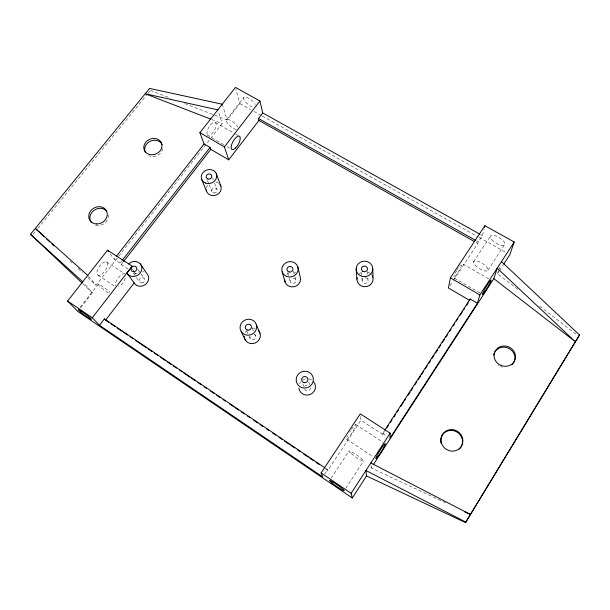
<?xml version="1.0" encoding="UTF-8"?>
<svg xmlns="http://www.w3.org/2000/svg" width="610" height="610" viewBox="0 0 610 610"><rect width="100%" height="100%" fill="white"/><g stroke="black" fill="none" stroke-linecap="round" stroke-linejoin="round"><path stroke-width="0.46" stroke-dasharray="3.05 2.29" d="M453.657 280.036L477.821 243.481L478.232 241.85L482.38 235.574L483.982 229.314M517.798 289.323L497.508 273.692L498.362 271.107M498.644 270.245L500.345 265.068M497.508 273.692L499.056 271.313M499.567 270.52L503.166 264.961M445.658 502.861L371.208 467.969L372.756 465.575M345.809 488.282L363.629 460.924M487.985 270.085L504.752 244.351M360.571 416.592L360.967 420.267L382.63 434.335L384.186 431.079M382.63 434.335L384.704 431.14M331.108 478.225L348.92 451.164M473.543 261.865L490.349 236.329M324.695 474.039L327.6 469.647L325.237 468.045M325.488 468.754L327.86 470.356L360.967 420.267M449.982 285.602L453.131 280.829M128.123 269.048L121.199 264.549L120.109 263.055L121.863 260.805M121.199 264.549L122.945 262.308M87.787 277.481L96.075 285.228L222.223 123.571L218.365 111.577M80.123 307.425L98.218 284.222M226.546 119.674L243.954 97.348M80.741 307.722L92.4 292.762L83.951 283.147M184.822 103.639L227.118 119.949L239.898 103.563L235.948 89.212M120.109 263.055L114.123 259.166L115.877 256.924M33.07 234.316L37.286 229.154M37.889 228.414L147.437 94.085M148.039 93.345L150.449 90.394L149.587 88.419M134.284 273.044L135.816 274.042L136.335 273.516A7.922 7.114 -31.4 0 1 139.37 271.938M150.449 90.394L170.716 98.202M211.601 119.461L222.223 123.571M498.21 365.314L498.934 365.703M480.711 234.644L482.38 235.574M239.898 103.563L250.695 109.609M254.019 111.47L261.492 115.648M262.323 116.113L478.286 236.985M479.109 237.45L505.69 252.319M476.57 240.912L478.232 241.85M476.166 242.544L477.821 243.481M215.483 122.534L234.835 133.605M235.643 134.07L238.868 135.916M488.701 278.846L462.151 263.65A8.265 1.045 -59.2 0 1 458.895 270.931A8.265 1.045 -59.2 0 1 453.832 277.748M223.725 144.692L207.652 135.389A7.556 3.203 -61.2 0 0 208.414 135.733M226.943 146.552L231.769 149.343M480.024 293.013L453.55 277.695A8.265 1.045 -59.2 0 1 454.435 274.82M382.63 433.466L386.29 435.845M106.392 261.858L124.608 273.745A7.999 3.37 -55.6 0 0 118.309 277.725A7.999 3.37 -55.6 0 0 115.214 285.884M355.721 424.468L382.767 442.113M98.179 275.331L114.756 286.265M346.663 439.253L372.832 456.516M539.583 306.106L577.151 335.05M70.524 261.332L71.904 262.628M78.118 268.438L82.266 272.312M82.769 283.696L92.4 292.762M88.336 276.116L96.075 285.228M110.273 253.958L114.123 259.166M133.232 273.074L135.916 276.841M136.449 277.596L139.675 282.117M132.523 269.384L133.62 270.939M134.169 271.717L135.816 274.042M137.868 269.353L140.506 273.158M141.032 273.913L144.189 278.48M246.661 330.849L248.941 335.752M249.322 336.567L250.085 338.199M252.296 328.432L253.386 330.902M254.85 334.196L255.575 335.843M207.408 180.354L208.78 183.816M209.123 184.685L211.868 191.616M212.593 177.929L213.256 179.668M214.59 183.152L216.916 189.245M327.6 469.647L327.86 470.356M302.865 383.926L303.696 386.412M222.254 104.219L227.118 119.949M308.805 381.944L310.086 386.122M287.745 272.662L288.949 277.092M289.186 277.977L290.146 281.523M293.578 271.214L294.706 275.667M294.927 276.559L295.835 280.12M371.017 465.461L371.208 467.969M361.616 272.479L361.89 276.955M361.943 277.855L362.104 280.539M367.639 271.61L367.754 274.294M367.906 277.885L368.028 280.577A2.958 2.76 -2.7 0 1 363.552 282.948A2.958 2.76 -2.7 0 1 363.613 278.16A2.958 2.76 -2.7 0 1 368.028 280.577M299.418 383.934A8.365 8.151 -20.3 0 1 300.509 382.073M302.636 380.129A8.365 8.151 -20.3 0 1 306.022 378.863M308.896 378.932A8.365 8.151 -20.3 0 1 311.573 379.969M455.251 273.166A8.265 1.045 -59.2 0 1 456.974 270.085M457.347 269.467A8.265 1.045 -59.2 0 1 458.484 267.676M459.582 266.097A8.265 1.045 -59.2 0 1 460.558 264.832M207.148 134.604A7.556 3.203 -61.2 0 1 211.38 123.845A7.556 3.203 -61.2 0 1 216.031 125.927A7.556 3.203 -61.2 0 1 209.39 135.611M108.374 292.739A8.06 0.923 36.7 0 1 99.323 285.861A8.06 0.923 36.7 0 1 100.894 285.419A8.06 0.923 36.7 0 1 109.937 292.289M162.756 148.604A9.264 7.976 -22.7 0 1 148.817 155.71M252.22 106.941A7.556 2.722 39.1 0 1 244.13 100.002A7.556 2.722 39.1 0 1 247.187 97.531A7.556 2.722 39.1 0 1 255.277 104.478M206.363 187.926A7.617 6.756 -19.9 0 1 208.094 184.639M215.833 182.047A7.617 6.756 -19.9 0 1 218.685 183.259M236.36 129.602A7.61 2.524 38.7 0 1 227.362 123.045A7.61 2.524 38.7 0 1 229.246 119.789A7.61 2.524 38.7 0 1 237.908 126.918M108.328 214.941A9.554 8.304 -29.5 0 1 104.577 223.214A9.554 8.304 -29.5 0 1 95.335 225.136M293.097 278.084A2.928 2.73 -14.7 0 1 295.69 281.767A2.928 2.73 -14.7 0 1 291.039 282.918A2.928 2.73 -14.7 0 1 291.626 278.45M253.996 334.349A2.989 2.829 -25.9 0 1 255.552 338.031A2.989 2.829 -25.9 0 1 251.663 339.701A2.989 2.829 -25.9 0 1 250.115 336.011M310.482 387.724A3.065 2.989 -20.3 0 1 304.527 388.898M304.718 386.61A3.065 2.989 -20.3 0 1 308.82 385.238M502.518 367.174A10.812 10.004 22.8 0 1 500.703 366.64M125.378 278.076A7.999 3.37 -55.6 0 1 118.561 286.906M245.228 332.389A8.159 7.709 -25.8 0 1 246.47 330.704M252.113 328.073A8.159 7.709 -25.8 0 1 255.529 328.577M286.776 274.584A7.991 7.442 -14.7 0 1 288.362 273.28M294.34 272.09A7.991 7.442 -14.7 0 1 295.659 272.434M359.328 273.837A8.082 7.534 -2.8 0 1 361.006 272.639M367.792 272.083A8.082 7.534 -2.8 0 1 370.727 273.821M371.2 274.302A8.082 7.534 -2.8 0 1 372.008 275.377M142.694 271.663A7.922 7.114 -31.4 0 1 143.975 271.938M351.329 429.524A8.723 1.159 -57.6 0 1 355.79 425.566A8.723 1.159 -57.6 0 1 348.928 437.08A8.723 1.159 -57.6 0 1 347.601 435.784M349.675 432.086A8.723 1.159 -57.6 0 1 350.491 430.782M491.751 239.7A8.281 3.248 31.4 0 0 504.241 245.037A8.281 3.248 31.4 0 0 496.685 236.215A8.281 3.248 31.4 0 0 491.751 239.7M475.037 265.129A8.349 3.012 31.9 0 0 487.504 270.718A8.349 3.012 31.9 0 0 479.757 262.003A8.349 3.012 31.9 0 0 475.037 265.129M351.192 453.596A8.891 1.113 34.4 0 0 363.423 461.137A8.891 1.113 34.4 0 0 354.204 453.36A8.891 1.113 34.4 0 0 351.192 453.596M213.393 192.836A2.791 2.478 -19.9 0 0 217.122 189.855A2.791 2.478 -19.9 0 0 212.669 188.597A2.791 2.478 -19.9 0 0 213.393 192.836M141.543 282.994A2.905 2.608 -31.5 0 0 144.555 279.06A2.905 2.608 -31.5 0 0 139.705 278.854A2.905 2.608 -31.5 0 0 141.543 282.994M101.748 274.203A7.938 3.53 -55.4 0 0 107.131 262.407A7.938 3.53 -55.4 0 0 97.89 269.155A7.938 3.53 -55.4 0 0 101.748 274.203"/><path stroke-width="0.91" d="M128.679 263.955L129.213 263.413A8.151 7.282 -31.1 0 1 140.315 263.886A8.151 7.282 -31.1 0 1 138.699 274.523A8.151 7.282 -31.1 0 1 127.597 274.035L126.964 273.028L132.179 266.189L107.528 250.23L67.611 301.027L92.301 317.772L99.453 325.282L322.759 476.967L321.112 472.941L360.274 413.832L390.156 433.176L389.958 438.224L477.401 303.254L479.872 294.904L514.207 241.987L484.904 225.738L450.393 277.825L448.403 287.981L469.791 300.455L470.173 299.037L477.401 303.254M484.447 227.53L484.904 225.738M493.825 278.663L497.196 268.209L575.375 341.76L493.825 278.663L373.274 464.774M514.207 241.987L509.846 254.644L503.677 264.168M579.5 334.966L465.849 522.122L365.939 470.485L366.541 475.937L465.468 522.579L579.5 334.966L501.481 261.614M67.611 301.027L77.821 311.458L352.275 497.974L366.541 475.937M352.275 497.974L351.131 493.307L390.156 433.176M384.696 430.279L470.173 299.037M386.778 427.953L388.334 425.566M390.408 422.379L391.971 419.985M394.045 416.798L395.6 414.411M397.156 412.017L398.711 409.63M400.785 406.443L403.378 402.455M404.422 400.861L405.459 399.268M408.052 395.288L410.126 392.1M411.163 390.507L412.718 388.112M414.792 384.925L416.874 381.738M418.429 379.351L420.503 376.164M421.541 374.563L423.614 371.376M425.17 368.989L427.244 365.802M428.799 363.407L430.363 361.021M431.918 358.627L433.992 355.439M435.548 353.053L437.622 349.865M439.177 347.471L440.733 345.085M442.296 342.69L444.37 339.503M445.925 337.116L447.481 334.722M449.555 331.535L451.11 329.148M453.184 325.961L454.74 323.567M456.303 321.18L457.858 318.786M459.932 315.599L462.525 311.611M463.562 310.017L464.599 308.424M466.673 305.236L468.236 302.85M99.453 325.282L104.371 318.885L324.444 467.519M258.449 118.47L262.719 112.919L259.913 100.978L235.452 87.421L199.889 132.683L204.098 143.975L210.054 147.452L210.747 149.343L228.712 159.828L258.945 120.467L258.449 118.47L475.739 240.447M108.71 322.301L105.553 320.174L134.185 282.903L126.964 273.028M92.301 317.772L132.179 266.189M228.712 159.828L224.411 146.896L259.913 100.978M122.442 260.051L210.054 147.452M123.525 261.56L210.747 149.343M116.457 256.177L204.098 143.975M82.083 283.048L30.5 234.286L149.587 88.419L222.254 104.219M465.468 522.579L465.849 522.122M217.816 109.869L145.233 93.757L210.717 119.118M464.492 511.691L470.478 514.497L370.827 462.952M262.719 112.919L479.879 234.179M258.945 120.467L474.504 241.613M199.889 132.683L224.411 146.896M450.393 277.825L479.872 294.904M111.073 323.902L115.016 326.563M117.379 328.165L122.107 331.36M123.685 332.419L127.627 335.088M129.991 336.682L133.14 338.809M135.511 340.41L146.545 347.868M148.123 348.935L152.065 351.596M154.429 353.19L157.578 355.325M160.735 357.452L165.462 360.647M167.041 361.715L170.983 364.376M173.347 365.969L176.503 368.104M179.653 370.232L182.016 371.833M183.595 372.893L189.901 377.155M191.479 378.223L195.421 380.884M197.785 382.485L200.942 384.613M204.091 386.74L206.454 388.341M210.397 391.002L214.339 393.663M216.702 395.265L219.859 397.392M223.008 399.527L225.38 401.121M229.314 403.782L233.256 406.451M234.835 407.511L238.777 410.172M241.141 411.773L244.297 413.9M247.446 416.035L249.81 417.629M253.752 420.298L257.694 422.959M260.058 424.552L263.215 426.687M266.372 428.815L268.736 430.416M272.678 433.077L275.827 435.204M278.983 437.339L282.133 439.467M284.496 441.06L289.231 444.255M290.81 445.323L294.744 447.984M297.116 449.585L300.265 451.713M303.422 453.848L308.149 457.042M309.727 458.102L313.67 460.771M316.033 462.365L319.183 464.5M321.112 472.941L351.131 493.307M87.741 275.415L35.311 228.392L44.286 236.787M30.5 234.286L82.739 281.774M46.36 238.723L49.814 241.956M51.881 243.893L53.955 245.83M104.371 318.885L105.553 320.174M107.528 250.23L108.626 251.724M140.292 263.856L147.117 273.966A7.922 7.114 -31.4 0 1 145.615 284.359A7.922 7.114 -31.4 0 1 134.795 283.886L134.185 282.903M241.24 331.642L245.38 340.166M256.345 324.596A8.403 7.907 -25.4 0 1 246.41 335.065A8.403 7.907 -25.4 0 1 242.345 321.958A8.403 7.907 -25.4 0 1 256.345 324.596L260.035 333.319M201.651 179.309L206.607 191.441M216.306 173.766L220.858 186.042M282.148 271.846L285.038 281.919M297.771 266.707L300.204 276.925A7.991 7.442 -14.7 0 1 294.012 286.753A7.991 7.442 -14.7 0 1 284.679 280.013M356.148 268.918L356.919 279.151M372.786 268.896A8.319 7.724 -3.1 0 1 360.289 275.644A8.319 7.724 -3.1 0 1 360.335 262.254A8.319 7.724 -3.1 0 1 372.786 268.896L373.076 279.144A8.082 7.534 -2.8 0 1 364.246 286.677A8.082 7.534 -2.8 0 1 357.056 277.84M313.708 381.837A8.365 8.151 -20.3 0 1 310.315 394.441A8.365 8.151 -20.3 0 1 298.847 388.128M145.332 152.271A9.264 7.976 -22.7 0 1 150.304 141.215A9.264 7.976 -22.7 0 1 162.146 144.494M219.989 184.51A7.617 6.756 -19.9 0 1 216.161 195.063A7.617 6.756 -19.9 0 1 206.226 189.718M91.607 222.749A9.554 8.304 -29.5 0 1 93.665 210.58A9.554 8.304 -29.5 0 1 106.59 211.007M493.703 355.081A10.812 10.004 22.8 0 1 509.068 348.516A10.812 10.004 22.8 0 1 511.927 364.734M441.022 443.241A11.087 10.576 36 0 1 454.648 430.965A11.087 10.576 36 0 1 459.216 449.212M258.35 330.437A8.159 7.709 -25.8 0 1 255.224 342.988A8.159 7.709 -25.8 0 1 244.221 336.346M372.329 275.956A8.082 7.534 -2.8 0 1 372.809 277.192M501.214 365.527L498.705 364.2A10.858 10.042 22.7 0 1 499.315 347.12A10.858 10.042 22.7 0 1 515.465 355.706A10.858 10.042 22.7 0 1 501.214 365.527M235.628 147.963A7.625 3.012 -60.9 0 0 239.677 136.373A7.625 3.012 -60.9 0 0 231.8 144.189A7.625 3.012 -60.9 0 0 235.628 147.963M331.931 482.906A8.975 0.793 34.8 0 0 344.116 490.768A8.975 0.793 34.8 0 0 334.661 483.15A8.975 0.793 34.8 0 0 331.931 482.906M80.794 312.167A8.128 0.656 36.4 0 0 91.363 319.358A8.128 0.656 36.4 0 0 82.48 312.007A8.128 0.656 36.4 0 0 80.794 312.167M301.515 387.472A8.624 8.372 -19.8 0 0 313.288 378.36A8.624 8.372 -19.8 0 0 299.525 373.091A8.624 8.372 -19.8 0 0 301.515 387.472M304.108 382.653A3.172 3.08 -19.8 0 0 307.775 378.604A3.172 3.08 -19.8 0 0 302.423 377.59A3.172 3.08 -19.8 0 0 304.108 382.653M205.578 183.084A7.838 6.901 -19.8 0 0 216.702 175.527A7.838 6.901 -19.8 0 0 204.685 171.059A7.838 6.901 -19.8 0 0 205.578 183.084M207.949 179.012A2.882 2.539 -19.8 0 0 211.8 175.947A2.882 2.539 -19.8 0 0 207.209 174.658A2.882 2.539 -19.8 0 0 207.949 179.012M247.927 330.117A3.096 2.913 -25.4 0 0 251.198 325.961A3.096 2.913 -25.4 0 0 245.96 325.473A3.096 2.913 -25.4 0 0 247.927 330.117M286.204 276.231A8.22 7.625 -14.7 0 0 298.145 268.659A8.22 7.625 -14.7 0 0 285.549 263.002A8.22 7.625 -14.7 0 0 286.204 276.231M289.079 271.999A3.027 2.806 -14.7 0 0 292.899 268.545A3.027 2.806 -14.7 0 0 287.912 267.287A3.027 2.806 -14.7 0 0 289.079 271.999M362.904 271.366A3.065 2.844 -3.1 0 0 367.525 268.918A3.065 2.844 -3.1 0 0 362.965 266.44A3.065 2.844 -3.1 0 0 362.904 271.366M133.544 271.709A3.004 2.684 -31.1 0 0 136.663 267.66A3.004 2.684 -31.1 0 0 131.653 267.462A3.004 2.684 -31.1 0 0 133.544 271.709M441.297 442.509A11.14 10.622 35.9 0 0 459.559 448.434A11.14 10.622 35.9 0 0 454.93 430.103A11.14 10.622 35.9 0 0 441.297 442.509M378.177 456.188A8.815 0.846 -57.9 0 0 385.314 443.836A8.815 0.846 -57.9 0 0 378.215 453.398A8.815 0.846 -57.9 0 0 378.177 456.188M484.782 291.816A8.349 0.762 -59 0 0 491.119 280.226A8.349 0.762 -59 0 0 484.416 289.872A8.349 0.762 -59 0 0 484.782 291.816M149.389 154.475A9.302 7.999 -22.6 0 0 161.917 144.669A9.302 7.999 -22.6 0 0 147.33 140.666A9.302 7.999 -22.6 0 0 149.389 154.475M96.594 223.969A9.592 8.334 -29.5 0 0 106.681 211.243A9.592 8.334 -29.5 0 0 90.76 210.747A9.592 8.334 -29.5 0 0 96.594 223.969"/></g></svg>
